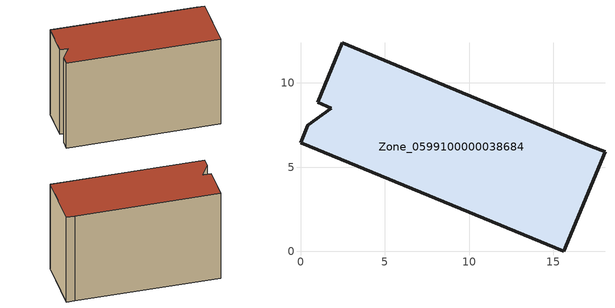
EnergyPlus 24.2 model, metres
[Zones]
Zone_0599100000038684
 floor ground (C_G): 1.01,8.86 2.49,12.4 17.23,6.25 18.07,5.92 15.63,0 0,6.44 0.44,7.48 1.83,8.5 z0
 wall outside (C_F): 15.63,0 18.07,5.92 17.23,6.25 2.49,12.4 1.01,8.86 1.83,8.5 0.44,7.48 0,6.44 15.63,0 z0:10.83
 roof outside (C_R): 17.23,6.25 2.49,12.4 1.01,8.86 1.83,8.5 0.44,7.48 0,6.44 15.63,0 18.07,5.92 z10.83
[BUILDING]
Pand.0599100000038684: North Axis=0; Terrain=City; Loads Convergence Tolerance Value=0.04; Temperature Convergence Tolerance Value=0.4; Solar Distribution=FullExterior; Maximum Number of Warmup Days=25; Minimum Number of Warmup Days=1
[Site:Location]
Rotterdam.The.Hague.AP_ZH_NLD Design_Conditions: Latitude=51.96; Longitude=4.45; Time Zone=1; Elevation=-4.5
[SITE:GROUNDTEMPERATURE:BUILDINGSURFACE]
18, 18, 18, 18, 18, 18, 18, 18, 18, 18, 18, 18
[MATERIAL] Thermal Absorptance=0.9; Solar Absorptance=0.7; Visible Absorptance=0.7
Name | Roughness | Thickness | Conductivity | Density | Specific Heat
G.TI.1946 | MediumSmooth | 0.15 | 1 | 540 | 1210
F.TI.1946 | Rough | 0.3 | 0.857143 | 1920 | 840
R.TI.1946 | MediumRough | 0.2 | 0.1 | 1500 | 1000
[CONSTRUCTION]
C_G: G.TI.1946
C_F: F.TI.1946
C_R: R.TI.1946
[ZONE]
Zone_0599100000038684: Type=1; Multiplier=1; Ceiling Height=Autocalculate; Volume=Autocalculate; Floor Area=autocalculate; Part of Total Floor Area=Yes
[ZONEINFILTRATION:DESIGNFLOWRATE]
Infil_Zone_0599100000038684: Zone or ZoneList or Space or SpaceList=Zone_0599100000038684; Schedule=AlwaysOn; Design Flow Rate Calculation Method=Flow/Area; Flow Rate per Floor Area=0.003; Constant Term Coefficient=1; Temperature Term Coefficient=0; Velocity Term Coefficient=0; Velocity Squared Term Coefficient=0
[HVACTEMPLATE:ZONE:IDEALLOADSAIRSYSTEM]
Zone_0599100000038684: Maximum Heating Supply Air Temperature=50; Minimum Cooling Supply Air Temperature=13; Maximum Heating Supply Air Humidity Ratio=0.0156; Minimum Cooling Supply Air Humidity Ratio=0.0077; Heating Limit=NoLimit; Cooling Limit=NoLimit; Dehumidification Control Type=ConstantSensibleHeatRatio; Cooling Sensible Heat Ratio=0.7; Dehumidification Setpoint=60; Humidification Control Type=None; Humidification Setpoint=30; Outdoor Air Method=None; Outdoor Air Flow Rate per Person=0.00944; Outdoor Air Flow Rate per Zone Floor Area=0; Outdoor Air Flow Rate per Zone=0; Demand Controlled Ventilation Type=None; Outdoor Air Economizer Type=NoEconomizer; Heat Recovery Type=None; Sensible Heat Recovery Effectiveness=0.7; Latent Heat Recovery Effectiveness=0.65
[ZONECONTROL:THERMOSTAT]
ThermostatControl_Zone_0599100000038684: Zone or ZoneList=Zone_0599100000038684; Control Type Schedule=DualSetpointControlType; Control 1=Thermostat_Zone_0599100000038684; Temperature Difference Between Cutout And Setpoint=0
[THERMOSTATSETPOINT:DUALSETPOINT]
Thermostat_Zone_0599100000038684: Heating Setpoint Temperature Schedule=HeatingSetpoint_Zone_0599100000038684; Cooling Setpoint Temperature Schedule=CoolingSetpoint_Zone_0599100000038684
[SCHEDULE:COMPACT]
HeatingSetpoint_Zone_0599100000038684: Through: 12/31, For: AllDays, Until: 24:00, 21
CoolingSetpoint_Zone_0599100000038684: Through: 12/31, For: AllDays, Until: 24:00, 24
DualSetpointControlType: Through: 12/31, For: AllDays, Until: 24:00, 4
AlwaysOn: Through: 12/31, For: AllDays, Until: 24:00, 1
